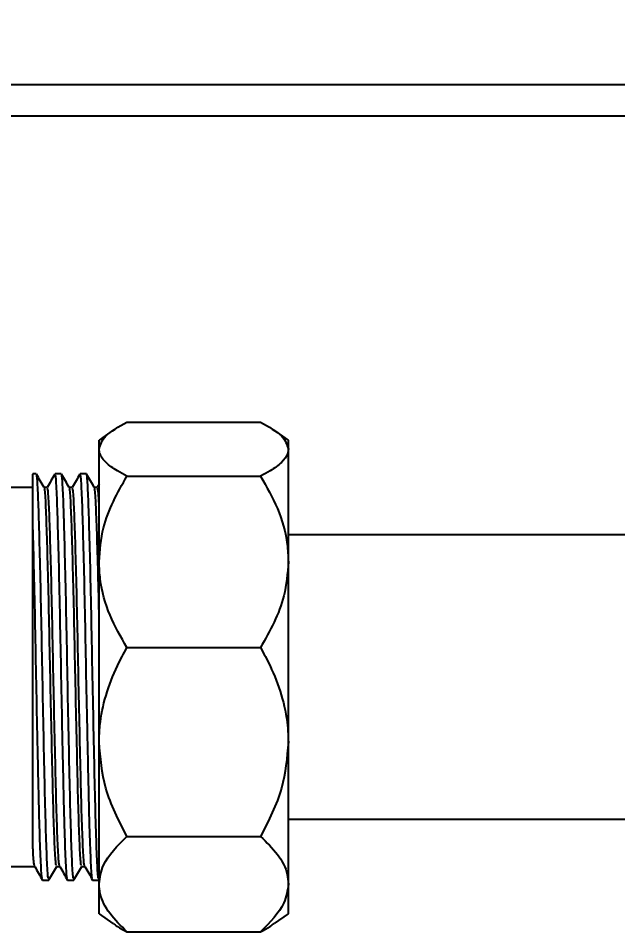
# Model space of a CAD drawing. Extents: x 75 to 2075, y 25 to 1460.
# Drawn here: x 513.7 to 561.2, y 1162.4 to 1234.7 of the extents above; entities that cross this region are included whole.
import ezdxf

# ---------------------------------------------------------------- set-up
doc = ezdxf.new("R2010")
doc.units = 0
doc.header["$LTSCALE"] = 5
doc.linetypes.add('SLD-KATı', pattern=[0])
doc.layers.get('0').update_dxf_attribs({"linetype": 'CONTINUOUS'})
doc.styles.add('SLDTEXTSTYLE1', font='GOTHIC.TTF', dxfattribs={"width": 0.913})
doc.dimstyles.new('SLDDIMSTYLE1', dxfattribs={"dimtxt": 17.5, "dimasz": 16.51, "dimexe": 0, "dimexo": 0.0625, "dimgap": 4.375, "dimtad": 1, "dimlfac": 0.8, "dimrnd": 1e-09, "dimzin": 12, "dimtxsty": 'SLDTEXTSTYLE1', "dimsah": 1, "dimcen": 0.09, "dimazin": 3, "dimtfac": 1, "dimtofl": 0, "dimtmove": 0, "dimatfit": 3, "dimtolj": 1, "dimtzin": 12})

# ---------------------------------------------------------------- blocks, each defined once
blk = doc.blocks.new('_D_5')
at = {"color": 7, "linetype": 'SLD-KATı'}
for p, q in [((224.877, 1226.853), (224.877, 1278.192)), ((924.877, 1226.853), (924.877, 1278.192)), ((224.877, 1273.192), (924.877, 1273.192))]:
    blk.add_line(p, q, dxfattribs=at)
for points in [[(224.877, 1273.192), (241.387, 1270.652), (241.387, 1275.732)], [(924.877, 1273.192), (908.367, 1275.732), (908.367, 1270.652)]]:
    blk.add_solid(points, dxfattribs=at)
at = {"color": 7, "linetype": 'SLD-KATı', "insert": (543.242, 1295.545), "char_height": 17.5, "attachment_point": 1, "style": 'SLDTEXTSTYLE1'}
blk.add_mtext('560', dxfattribs=at)

msp = doc.modelspace()

# ---------------------------------------------------------------- linework, layer by layer
at = {"color": 7, "linetype": 'SLD-KATı'}
for p, q in [((904.789, 1229.442), (244.966, 1229.442)), ((903.627, 1226.942), (246.127, 1226.942)), ((522.335, 1202.728), (532.921, 1202.728)), ((521.279, 1202.122), (520.128, 1201.317)), ((535.128, 1201.317), (533.977, 1202.122)), ((520.128, 1200.598), (520.128, 1201.317)), ((535.128, 1200.598), (535.128, 1201.317)), ((520.128, 1191.68), (520.128, 1200.598)), ((535.128, 1191.68), (535.128, 1200.598)), ((515.151, 1198.641), (514.872, 1198.641)), ((517.135, 1198.641), (516.639, 1198.641)), ((519.12, 1198.641), (518.623, 1198.641)), ((522.335, 1198.468), (532.921, 1198.468)), ((514.872, 1197.567), (458.633, 1197.567)), ((516.02, 1197.567), (515.777, 1197.567)), ((518.005, 1197.567), (517.762, 1197.567)), ((519.989, 1197.567), (519.746, 1197.567)), ((520.128, 1197.818), (519.977, 1197.557)), ((603.502, 1193.821), (535.128, 1193.821)), ((520.128, 1177.424), (520.128, 1191.68)), ((535.128, 1177.424), (535.128, 1191.68)), ((522.335, 1184.893), (532.921, 1184.893)), ((520.128, 1166.18), (520.128, 1177.424)), ((535.128, 1166.18), (535.128, 1177.424)), ((535.128, 1171.321), (603.502, 1171.321)), ((522.335, 1169.955), (532.921, 1169.955)), ((505.251, 1167.567), (515.028, 1167.567)), ((516.764, 1167.567), (517.012, 1167.567)), ((518.749, 1167.567), (518.997, 1167.567)), ((515.647, 1166.493), (516.143, 1166.493)), ((517.631, 1166.493), (518.127, 1166.493)), ((519.616, 1166.493), (520.112, 1166.493)), ((520.128, 1163.817), (520.128, 1166.18)), ((535.128, 1163.817), (535.128, 1166.18)), ((520.128, 1163.817), (521.228, 1163.046)), ((534.029, 1163.047), (535.128, 1163.817)), ((522.335, 1162.406), (532.921, 1162.406))]:
    msp.add_line(p, q, dxfattribs=at)
for points, knots in [([(520.128, 1200.598), (520.236, 1200.951), (520.465, 1201.7), (521.689, 1202.373), (522.335, 1202.728)], [0, 0, 0, 0, 0.472491, 1, 1, 1, 1]), ([(532.921, 1202.728), (533.567, 1202.373), (534.791, 1201.7), (535.02, 1200.951), (535.128, 1200.598)], [0, 0, 0, 0, 0.527509, 1, 1, 1, 1]), ([(522.335, 1198.468), (522.077, 1198.604), (521.427, 1198.946), (520.631, 1199.532), (520.182, 1200.115), (520.142, 1200.475), (520.128, 1200.598)], [0, 0, 0, 0, 0.2056142, 0.517012, 0.8361674, 1, 1, 1, 1]), ([(535.128, 1200.598), (535.114, 1200.475), (535.075, 1200.122), (534.632, 1199.538), (533.84, 1198.951), (533.18, 1198.604), (532.921, 1198.468)], [0, 0, 0, 0, 0.163831, 0.474629, 0.794387, 1, 1, 1, 1]), ([(514.872, 1195.037), (514.872, 1195.241), (514.872, 1196.265), (514.872, 1197.503), (514.872, 1198.359), (514.872, 1198.684), (514.872, 1198.614), (514.872, 1198.602)], [0, 0, 0, 0, 0.090372, 0.454523, 0.701073, 0.947623, 1, 1, 1, 1]), ([(515.783, 1197.557), (515.679, 1197.736), (515.472, 1198.094), (515.265, 1198.453), (515.162, 1198.632)], [0, 0, 0, 0, 0.499996, 1, 1, 1, 1]), ([(516.144, 1166.65), (516.126, 1166.634), (516.08, 1166.588), (516.002, 1167.974), (515.907, 1170.558), (515.822, 1174.186), (515.729, 1178.479), (515.636, 1183.113), (515.55, 1187.704), (515.456, 1191.868), (515.394, 1194.163), (515.338, 1196.022), (515.282, 1197.48), (515.211, 1198.594), (515.173, 1198.507), (515.163, 1198.485)], [0, 0, 0, 0, 0.053751, 0.146054, 0.239361, 0.330567, 0.423505, 0.516436, 0.607645, 0.700955, 0.793248, 0.794124, 0.880435, 0.968465, 1, 1, 1, 1]), ([(516.629, 1198.631), (516.525, 1198.452), (516.319, 1198.094), (516.112, 1197.736), (516.008, 1197.557)], [0, 0, 0, 0, 0.499999, 1, 1, 1, 1]), ([(517.632, 1166.65), (517.615, 1166.634), (517.568, 1166.588), (517.49, 1167.974), (517.41, 1170.167), (517.345, 1172.665), (517.29, 1175.106), (517.217, 1178.486), (517.133, 1182.613), (517.048, 1187.227), (516.954, 1191.453), (516.862, 1194.969), (516.776, 1197.404), (516.697, 1198.628), (516.654, 1198.514), (516.64, 1198.478)], [0, 0, 0, 0, 0.053161, 0.144402, 0.236636, 0.285309, 0.346563, 0.409133, 0.501176, 0.591281, 0.6834, 0.774917, 0.865293, 0.957624, 1, 1, 1, 1]), ([(517.767, 1197.557), (517.664, 1197.736), (517.457, 1198.094), (517.25, 1198.453), (517.146, 1198.632)], [0, 0, 0, 0, 0.5, 1, 1, 1, 1]), ([(518.128, 1166.65), (518.111, 1166.634), (518.064, 1166.588), (517.986, 1167.974), (517.892, 1170.558), (517.806, 1174.186), (517.713, 1178.479), (517.62, 1183.113), (517.534, 1187.704), (517.44, 1191.868), (517.378, 1194.163), (517.322, 1196.022), (517.266, 1197.48), (517.195, 1198.594), (517.157, 1198.507), (517.147, 1198.485)], [0, 0, 0, 0, 0.053751, 0.146054, 0.239361, 0.330567, 0.423505, 0.516436, 0.607645, 0.700955, 0.793248, 0.794124, 0.880435, 0.968465, 1, 1, 1, 1]), ([(518.613, 1198.631), (518.51, 1198.452), (518.303, 1198.094), (518.096, 1197.736), (517.992, 1197.557)], [0, 0, 0, 0, 0.500003, 1, 1, 1, 1]), ([(519.616, 1166.65), (519.599, 1166.634), (519.552, 1166.588), (519.475, 1167.974), (519.394, 1170.167), (519.329, 1172.665), (519.275, 1175.106), (519.201, 1178.486), (519.118, 1182.613), (519.032, 1187.227), (518.938, 1191.453), (518.847, 1194.969), (518.76, 1197.404), (518.682, 1198.628), (518.638, 1198.514), (518.624, 1198.478)], [0, 0, 0, 0, 0.053161, 0.144402, 0.236636, 0.285309, 0.346563, 0.409133, 0.501176, 0.591281, 0.6834, 0.774917, 0.865293, 0.957624, 1, 1, 1, 1]), ([(519.751, 1197.557), (519.648, 1197.736), (519.441, 1198.094), (519.234, 1198.453), (519.131, 1198.632)], [0, 0, 0, 0, 0.500004, 1, 1, 1, 1]), ([(520.113, 1166.65), (520.095, 1166.634), (520.048, 1166.588), (519.971, 1167.974), (519.876, 1170.558), (519.79, 1174.186), (519.697, 1178.479), (519.604, 1183.113), (519.519, 1187.704), (519.424, 1191.868), (519.363, 1194.163), (519.307, 1196.022), (519.251, 1197.48), (519.18, 1198.594), (519.141, 1198.507), (519.131, 1198.485)], [0, 0, 0, 0, 0.053751, 0.146054, 0.239361, 0.330567, 0.423505, 0.516436, 0.607645, 0.700955, 0.793248, 0.794124, 0.880435, 0.968465, 1, 1, 1, 1]), ([(520.128, 1191.68), (520.198, 1192.589), (520.383, 1194.973), (521.589, 1197.132), (522.335, 1198.468)], [0, 0, 0, 0, 0.38142, 1, 1, 1, 1]), ([(532.921, 1198.468), (533.402, 1197.623), (534.378, 1195.906), (535.047, 1193.571), (535.108, 1192.139), (535.128, 1191.68)], [0, 0, 0, 0, 0.396748, 0.806754, 1, 1, 1, 1]), ([(516.764, 1167.713), (516.747, 1167.697), (516.7, 1167.654), (516.622, 1168.949), (516.527, 1171.361), (516.442, 1174.746), (516.349, 1178.752), (516.256, 1183.076), (516.17, 1187.362), (516.076, 1191.244), (515.985, 1194.441), (515.898, 1196.583), (515.826, 1197.565), (515.79, 1197.481), (515.783, 1197.466)], [0, 0, 0, 0, 0.0543431, 0.1466708, 0.2400033, 0.3312344, 0.4241967, 0.5171525, 0.6083873, 0.7017223, 0.7940405, 0.8857349, 0.9791764, 1, 1, 1, 1]), ([(517.013, 1167.703), (516.999, 1167.678), (516.954, 1167.6), (516.88, 1168.754), (516.785, 1171.049), (516.699, 1174.35), (516.607, 1178.303), (516.513, 1182.609), (516.428, 1186.916), (516.334, 1190.859), (516.242, 1194.14), (516.156, 1196.412), (516.077, 1197.553), (516.034, 1197.448), (516.02, 1197.415)], [0, 0, 0, 0, 0.0452487, 0.1360946, 0.2283337, 0.3185499, 0.4101243, 0.5020984, 0.5921335, 0.6841822, 0.7756294, 0.8659369, 0.9581976, 1, 1, 1, 1]), ([(518.749, 1167.713), (518.731, 1167.697), (518.684, 1167.654), (518.606, 1168.949), (518.512, 1171.361), (518.426, 1174.746), (518.333, 1178.752), (518.24, 1183.076), (518.155, 1187.362), (518.06, 1191.244), (517.97, 1194.441), (517.882, 1196.583), (517.811, 1197.565), (517.774, 1197.481), (517.768, 1197.466)], [0, 0, 0, 0, 0.054343, 0.146671, 0.240003, 0.331234, 0.424197, 0.517152, 0.608387, 0.701722, 0.79404, 0.885735, 0.979176, 1, 1, 1, 1]), ([(518.998, 1167.703), (518.983, 1167.678), (518.938, 1167.6), (518.865, 1168.754), (518.769, 1171.049), (518.683, 1174.35), (518.591, 1178.303), (518.498, 1182.609), (518.412, 1186.916), (518.318, 1190.859), (518.227, 1194.14), (518.14, 1196.412), (518.062, 1197.553), (518.018, 1197.448), (518.005, 1197.415)], [0, 0, 0, 0, 0.0452487, 0.1360946, 0.2283337, 0.3185499, 0.4101244, 0.5020984, 0.5921335, 0.6841822, 0.7756294, 0.8659369, 0.9581976, 1, 1, 1, 1]), ([(520.128, 1187.682), (520.1, 1188.873), (520.041, 1191.384), (519.954, 1194.434), (519.867, 1196.585), (519.795, 1197.565), (519.759, 1197.481), (519.752, 1197.466)], [0, 0, 0, 0, 0.218305, 0.460243, 0.700546, 0.945428, 1, 1, 1, 1]), ([(520.128, 1196.141), (520.127, 1196.179), (520.095, 1196.995), (520.046, 1197.528), (520.003, 1197.442), (519.989, 1197.415)], [0, 0, 0, 0, 0.03204, 0.698179, 1, 1, 1, 1]), ([(515.648, 1166.65), (515.63, 1166.634), (515.583, 1166.588), (515.506, 1167.974), (515.426, 1170.167), (515.36, 1172.665), (515.306, 1175.106), (515.233, 1178.486), (515.149, 1182.613), (515.064, 1187.227), (514.97, 1191.453), (514.905, 1193.903), (514.874, 1194.959), (514.872, 1195.037)], [0, 0, 0, 0, 0.067961, 0.184603, 0.302513, 0.364737, 0.443043, 0.523033, 0.640701, 0.755889, 0.873654, 0.990648, 1, 1, 1, 1]), ([(514.872, 1169.387), (514.872, 1169.82), (514.872, 1170.665), (514.872, 1172.395), (514.872, 1175.016), (514.872, 1178.173), (514.872, 1181.552), (514.872, 1184.165), (514.872, 1186.746), (514.872, 1189.251), (514.872, 1191.598), (514.872, 1193.551), (514.872, 1194.598), (514.872, 1195.037)], [0, 0, 0, 0, 0.086926, 0.170007, 0.2531, 0.41974, 0.505207, 0.590674, 0.676074, 0.761481, 0.849049, 0.936619, 1, 1, 1, 1]), ([(522.335, 1184.893), (521.855, 1185.737), (520.878, 1187.454), (520.209, 1189.789), (520.148, 1191.221), (520.128, 1191.68)], [0, 0, 0, 0, 0.396747, 0.80675, 1, 1, 1, 1]), ([(535.128, 1191.68), (535.058, 1190.771), (534.873, 1188.388), (533.667, 1186.228), (532.921, 1184.893)], [0, 0, 0, 0, 0.38142, 1, 1, 1, 1]), ([(520.128, 1177.424), (520.142, 1177.853), (520.181, 1179.094), (520.624, 1181.141), (521.416, 1183.197), (522.077, 1184.416), (522.335, 1184.893)], [0, 0, 0, 0, 0.163832, 0.474628, 0.794385, 1, 1, 1, 1]), ([(532.921, 1184.893), (533.18, 1184.416), (533.829, 1183.217), (534.625, 1181.162), (535.074, 1179.115), (535.114, 1177.853), (535.128, 1177.424)], [0, 0, 0, 0, 0.2056162, 0.5170114, 0.8361662, 1, 1, 1, 1]), ([(522.335, 1169.955), (521.689, 1171.2), (520.465, 1173.56), (520.236, 1176.184), (520.128, 1177.424)], [0, 0, 0, 0, 0.527508, 1, 1, 1, 1]), ([(535.128, 1177.424), (535.02, 1176.184), (534.791, 1173.56), (533.567, 1171.2), (532.921, 1169.955)], [0, 0, 0, 0, 0.472492, 1, 1, 1, 1]), ([(520.128, 1166.18), (520.198, 1166.686), (520.383, 1168.012), (521.589, 1169.213), (522.335, 1169.955)], [0, 0, 0, 0, 0.381419, 1, 1, 1, 1]), ([(532.921, 1169.955), (533.402, 1169.486), (534.378, 1168.531), (535.047, 1167.232), (535.108, 1166.436), (535.128, 1166.18)], [0, 0, 0, 0, 0.396747, 0.806752, 1, 1, 1, 1]), ([(515.029, 1167.703), (515.014, 1167.677), (514.97, 1167.6), (514.918, 1168.408), (514.879, 1169.221), (514.872, 1169.387)], [0, 0, 0, 0, 0.283707, 0.853306, 1, 1, 1, 1]), ([(515.028, 1167.567), (515.132, 1167.388), (515.339, 1167.03), (515.545, 1166.672), (515.649, 1166.493)], [0, 0, 0, 0, 0.499995, 1, 1, 1, 1]), ([(516.154, 1166.502), (516.257, 1166.681), (516.464, 1167.039), (516.671, 1167.397), (516.775, 1167.576)], [0, 0, 0, 0, 0.500009, 1, 1, 1, 1]), ([(517.013, 1167.567), (517.116, 1167.388), (517.323, 1167.03), (517.53, 1166.672), (517.633, 1166.493)], [0, 0, 0, 0, 0.499995, 1, 1, 1, 1]), ([(518.138, 1166.502), (518.242, 1166.681), (518.449, 1167.039), (518.656, 1167.397), (518.759, 1167.576)], [0, 0, 0, 0, 0.500017, 1, 1, 1, 1]), ([(518.997, 1167.567), (519.101, 1167.388), (519.307, 1167.03), (519.514, 1166.672), (519.618, 1166.493)], [0, 0, 0, 0, 0.499995, 1, 1, 1, 1]), ([(522.335, 1162.406), (521.855, 1162.875), (520.878, 1163.83), (520.209, 1165.129), (520.148, 1165.925), (520.128, 1166.18)], [0, 0, 0, 0, 0.396745, 0.806752, 1, 1, 1, 1]), ([(535.128, 1166.18), (535.058, 1165.675), (534.873, 1164.349), (533.667, 1163.148), (532.921, 1162.406)], [0, 0, 0, 0, 0.38142, 1, 1, 1, 1]), ([(521.244, 1163.069), (521.352, 1162.984), (521.643, 1162.754), (522.067, 1162.541), (522.335, 1162.406)], [0, 0, 0, 0, 0.368932, 1, 1, 1, 1]), ([(532.921, 1162.406), (533.189, 1162.541), (533.612, 1162.755), (533.906, 1162.984), (534.014, 1163.069)], [0, 0, 0, 0, 0.630882, 1, 1, 1, 1])]:
    msp.add_open_spline(points, degree=3, knots=knots, dxfattribs=at)

# ---------------------------------------------------------------- dimensions: what is measured, and where the dimension line sits
dim = msp.add_linear_dim(base=(924.877, 1273.192), p1=(224.877, 1221.853), p2=(924.877, 1221.853), dimstyle='SLDDIMSTYLE1', dxfattribs=at)
dim.commit()
dim.dimension.update_dxf_attribs({"geometry": '_D_5', "text_midpoint": (562.638, 1273.192), "dimtype": 160})

doc.saveas('drawing.dxf')
